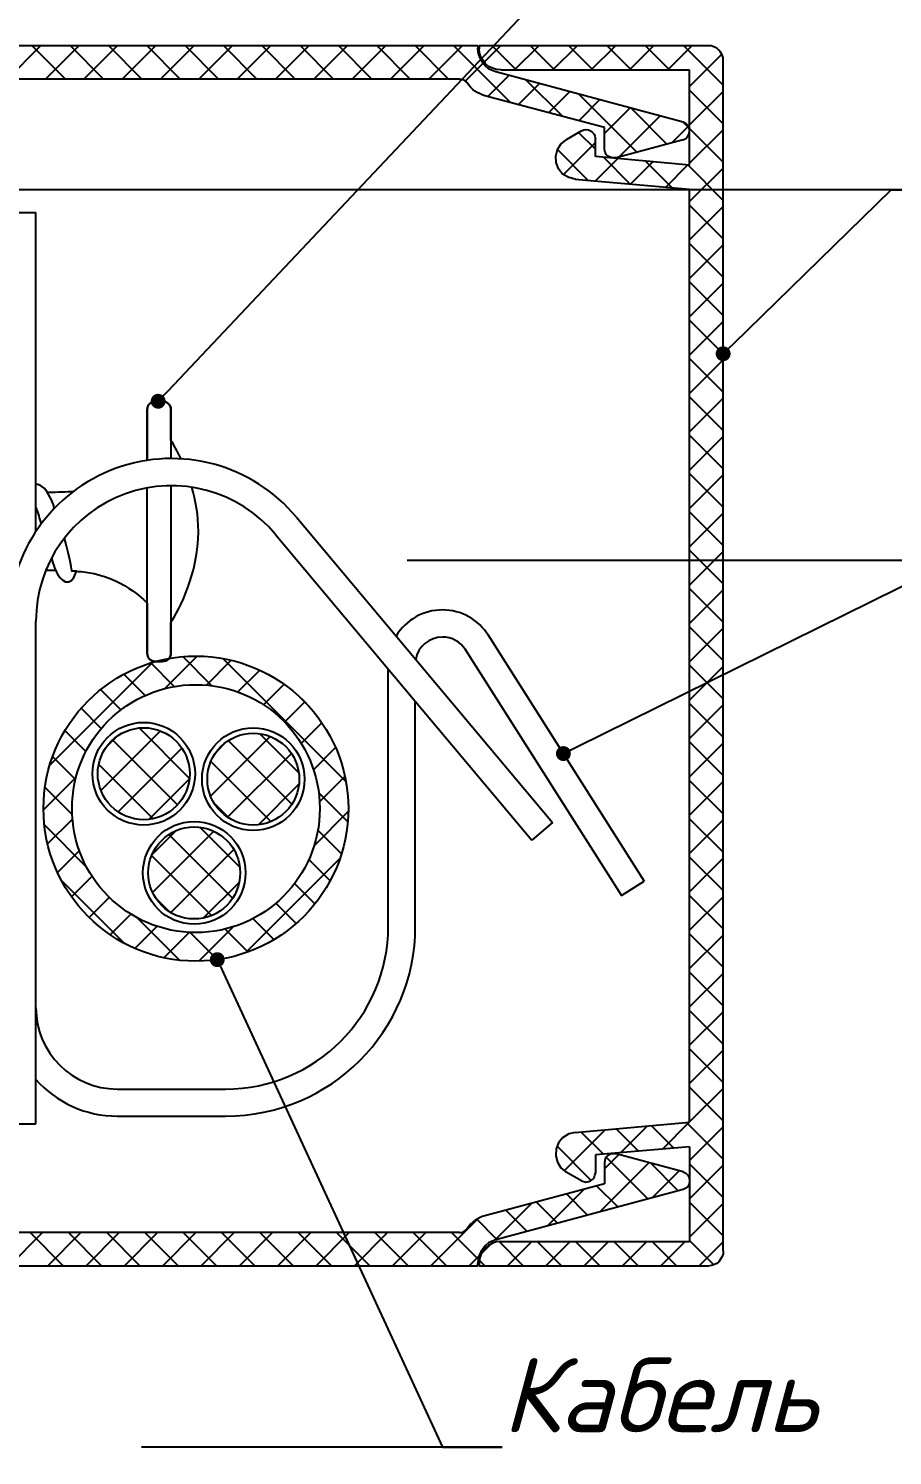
# Model space of a CAD drawing. Extents: x -152830 to 1281226, y -304852 to -2349.
# Drawn here: x 1092279 to 1095180, y -88639 to -83851 of the extents above; entities that cross this region are included whole.
import ezdxf
from ezdxf import colors
from ezdxf.entities.mleader import LeaderData, LeaderLine
from ezdxf.math import Vec2, Vec3

# ---------------------------------------------------------------- set-up
doc = ezdxf.new("R2010")
doc.units = 0
doc.header["$LTSCALE"] = 100
doc.styles.add('OlympDesign', font='isocpeui.ttf', dxfattribs={"height": 250})

# ---------------------------------------------------------------- blocks, each defined once
blk = doc.blocks.new('_Dot')
at = {"color": 0, "linetype": 'ByBlock', "lineweight": -2}
blk.add_line((-0.5, 0), (-1, 0), dxfattribs=at)
at = {"color": 0, "linetype": 'ByBlock', "const_width": 0.5}
blk.add_lwpolyline([(-0.25, 0, 1), (0.25, 0, 1)], format="xyb", close=True, dxfattribs=at)

msp = doc.modelspace()

# ---------------------------------------------------------------- linework, layer by layer
for p, q in [((1093788.247882, -83908.820328), (1092087.031713, -83908.820328)), ((1092208.135341, -84020.07916), (1092319.394173, -83908.820328)), ((1092402.886705, -84020.07916), (1092291.627874, -83908.820328)), ((1092336.828775, -84020.07916), (1092448.087607, -83908.820328)), ((1092531.58014, -84020.07916), (1092420.321308, -83908.820328)), ((1092465.522209, -84020.07916), (1092576.781041, -83908.820328)), ((1092660.273574, -84020.07916), (1092549.014742, -83908.820328)), ((1092594.215644, -84020.07916), (1092705.474475, -83908.820328)), ((1092788.967008, -84020.07916), (1092677.708176, -83908.820328)), ((1092722.909078, -84020.07916), (1092834.16791, -83908.820328)), ((1092917.660442, -84020.07916), (1092806.40161, -83908.820328)), ((1092851.602512, -84020.07916), (1092962.861344, -83908.820328)), ((1093046.353876, -84020.07916), (1092935.095045, -83908.820328)), ((1092980.295946, -84020.07916), (1093091.554778, -83908.820328)), ((1093175.047311, -84020.07916), (1093063.788479, -83908.820328)), ((1093108.98938, -84020.07916), (1093220.248212, -83908.820328)), ((1093303.740745, -84020.07916), (1093192.481913, -83908.820328)), ((1093237.682814, -84020.07916), (1093348.941646, -83908.820328)), ((1093432.434179, -84020.07916), (1093321.175347, -83908.820328)), ((1093366.376249, -84020.07916), (1093477.63508, -83908.820328)), ((1093561.127613, -84020.07916), (1093449.868781, -83908.820328)), ((1093495.069683, -84020.07916), (1093606.328515, -83908.820328)), ((1093689.821047, -84020.07916), (1093578.562215, -83908.820328)), ((1093623.763117, -84020.07916), (1093735.021949, -83908.820328)), ((1093897.898224, -84099.462902), (1093707.25565, -83908.820328)), ((1093788.247882, -83907.374504), (1093788.247882, -83916.045353)), ((1094561.276377, -83908.820328), (1093792.585355, -83908.820328)), ((1093792.585355, -83908.820328), (1093792.585355, -83918.932905)), ((1093809.446437, -83963.089274), (1093863.715383, -83908.820328)), ((1093916.861991, -83989.733235), (1093835.949084, -83908.820328)), ((1093911.49591, -83989.733235), (1093992.408817, -83908.820328)), ((1094045.555426, -83989.733235), (1093964.642518, -83908.820328)), ((1094040.189344, -83989.733235), (1094121.102251, -83908.820328)), ((1094174.24886, -83989.733235), (1094093.335952, -83908.820328)), ((1094168.882778, -83989.733235), (1094249.795685, -83908.820328)), ((1094302.942294, -83989.733235), (1094222.029386, -83908.820328)), ((1094297.576212, -83989.733235), (1094378.48912, -83908.820328)), ((1094431.635728, -83989.733235), (1094350.722821, -83908.820328)), ((1094426.269646, -83989.733235), (1094507.182554, -83908.820328)), ((1094611.85155, -84041.255623), (1094479.416255, -83908.820328)), ((1094499.146899, -84045.549417), (1094607.589799, -83937.106517)), ((1093746.08551, -84026.450201), (1093805.741738, -83966.793973)), ((1093864.831506, -83989.733235), (1094499.146899, -83989.733235)), ((1094499.146899, -84309.059681), (1094499.146899, -83989.733235)), ((1094611.85155, -87953.134566), (1094611.85155, -83959.391407)), ((1093726.118404, -84020.07916), (1092165.611365, -84020.07916)), ((1093821.976116, -84079.253029), (1093893.678341, -84007.550804)), ((1094477.471824, -84164.571468), (1093848.935632, -83995.516532)), ((1093923.614267, -84106.308312), (1093995.094315, -84034.828265)), ((1094073.2758, -84146.147044), (1093949.76496, -84022.636204)), ((1094213.053941, -84183.354895), (1093811.36878, -84076.42944)), ((1094025.252418, -84133.363595), (1094096.510288, -84062.105725)), ((1094321.598568, -84265.776377), (1094125.808009, -84069.985819)), ((1094126.89057, -84160.418878), (1094197.926262, -84089.383185)), ((1094611.85155, -84169.949057), (1094499.146899, -84057.244406)), ((1094499.146899, -84174.242851), (1094611.85155, -84061.5382)), ((1094213.053941, -84202.94894), (1094299.342236, -84116.660645)), ((1094422.99278, -84238.477155), (1094301.851058, -84117.335433)), ((1094213.053941, -84254.155225), (1094213.053941, -84183.354895)), ((1094263.195618, -84281.500698), (1094400.75821, -84143.938105)), ((1094439.304278, -84234.085472), (1094495.146473, -84178.243277)), ((1094497.890774, -84184.681715), (1094478.088937, -84164.879879)), ((1094136.474414, -84193.467472), (1094084.457512, -84223.809301)), ((1094182.712114, -84255.583358), (1094126.44592, -84199.317164)), ((1094182.712114, -84280.163676), (1094182.712114, -84220.921748)), ((1094477.471824, -84223.809301), (1094252.066617, -84284.497053)), ((1094611.85155, -84298.642491), (1094499.146899, -84185.93784)), ((1094499.146899, -84302.936286), (1094611.85155, -84190.231634)), ((1094159.00048, -84360.565158), (1094055.540718, -84257.105396)), ((1094075.254705, -84340.748176), (1094182.712114, -84233.290767)), ((1094499.146899, -84309.059681), (1094182.712114, -84280.163676)), ((1094182.131115, -84362.565201), (1094257.6862, -84287.010116)), ((1094299.874942, -84372.746186), (1094209.762614, -84282.633858)), ((1094300.582393, -84372.807357), (1094375.611043, -84297.778707)), ((1094440.749403, -84384.927213), (1094351.389003, -84295.566813)), ((1094419.033671, -84383.049514), (1094493.535887, -84308.547298)), ((1094611.85155, -84427.335926), (1094493.015392, -84308.499767)), ((1094499.146899, -84431.62972), (1094611.85155, -84318.925068)), ((1094114.799339, -84356.743207), (1094499.146899, -84389.976684)), ((1094499.146899, -87521.103464), (1094499.146899, -84389.976684)), ((1092213.129892, -84468.208889), (1092304.129892, -84468.208889)), ((1092304.129892, -85458.387189), (1092304.129892, -84468.208889)), ((1094611.85155, -84556.02936), (1094499.146899, -84443.324708)), ((1094499.146899, -84560.323154), (1094611.85155, -84447.618503)), ((1094611.85155, -84684.722794), (1094499.146899, -84572.018143)), ((1094499.146899, -84689.016588), (1094611.85155, -84576.311937)), ((1094611.85155, -84813.416228), (1094499.146899, -84700.711577)), ((1094499.146899, -84817.710022), (1094611.85155, -84705.005371)), ((1094611.85155, -84942.109662), (1094499.146899, -84829.405011)), ((1094499.146899, -84946.403456), (1094611.85155, -84833.698805)), ((1094611.85155, -85070.803096), (1094499.146899, -84958.098445)), ((1094499.146899, -85075.096891), (1094611.85155, -84962.392239)), ((1094611.85155, -85199.496531), (1094499.146899, -85086.791879)), ((1094499.146899, -85203.790325), (1094611.85155, -85091.085673)), ((1094611.85155, -85328.189965), (1094499.146899, -85215.485313)), ((1094499.146899, -85332.483759), (1094611.85155, -85219.779108)), ((1094611.85155, -85456.883399), (1094499.146899, -85344.178748)), ((1094499.146899, -85461.177193), (1094611.85155, -85348.472542)), ((1092304.129892, -85537.995808), (1092304.129892, -85458.387189)), ((1094611.85155, -85585.576833), (1094499.146899, -85472.872182)), ((1094499.146899, -85589.870627), (1094611.85155, -85477.165976)), ((1093178.635085, -85490.336721), (1093579.490896, -85968.058074)), ((1093108.925041, -85548.830393), (1093578.129892, -86108.006961)), ((1094611.85155, -85714.270267), (1094499.146899, -85601.565616)), ((1094499.146899, -85718.564062), (1094611.85155, -85605.85941)), ((1094611.85155, -85842.963702), (1094499.146899, -85730.25905)), ((1094499.146899, -85847.257496), (1094611.85155, -85734.552844)), ((1092304.129892, -87136.616676), (1092304.129892, -85839.808664)), ((1094611.85155, -85971.657136), (1094499.146899, -85858.952484)), ((1093821.452166, -85884.12883), (1094347.114319, -86711.623926)), ((1094499.146899, -85975.95093), (1094611.85155, -85863.246278)), ((1092735.841644, -86066.24154), (1092845.33366, -85956.749524)), ((1093744.640077, -85932.923328), (1094270.30223, -86760.418424)), ((1092350.716923, -86322.672827), (1092695.411611, -85977.978139)), ((1092768.805994, -86059.013092), (1092689.552139, -85979.759237)), ((1092894.540274, -86056.053938), (1092797.133471, -85958.647135)), ((1092876.638026, -86054.138592), (1092960.081567, -85970.695051)), ((1093345.130589, -86377.950819), (1092932.005976, -85964.826206)), ((1092982.242841, -86077.227212), (1093055.695504, -86003.774548)), ((1093487.129892, -86863.616676), (1093487.129892, -85999.557384)), ((1093579.490896, -85968.058074), (1094038.795411, -86515.435879)), ((1094611.85155, -86100.35057), (1094499.146899, -85987.645918)), ((1094499.146899, -86104.644364), (1094611.85155, -85991.939713)), ((1092670.460833, -86089.361366), (1092598.895092, -86017.795624)), ((1093068.213467, -86119.95002), (1093137.241838, -86050.921649)), ((1092589.755876, -86137.349843), (1092521.429708, -86069.023675)), ((1093219.563138, -86123.689934), (1093186.266862, -86090.393658)), ((1092523.722653, -86200.010054), (1092455.715443, -86132.002843)), ((1093138.912897, -86177.944024), (1093206.731693, -86110.125228)), ((1093578.129892, -86108.006961), (1093969.085367, -86573.929551)), ((1093578.129892, -86863.616676), (1093578.129892, -86108.006961)), ((1094611.85155, -86229.044004), (1094499.146899, -86116.339353)), ((1094499.146899, -86233.337798), (1094611.85155, -86120.633147)), ((1093195.359801, -86250.190554), (1093264.688666, -86180.861689)), ((1092472.096296, -86277.077132), (1092401.614866, -86206.595701)), ((1092522.558155, -86408.218463), (1092722.792396, -86207.984222)), ((1092541.113379, -86260.969805), (1092575.543738, -86226.539446)), ((1092779.681997, -86455.969398), (1092561.627118, -86237.914519)), ((1092819.608836, -86367.202803), (1092650.393713, -86197.98768)), ((1092890.527942, -86426.328979), (1093090.708883, -86226.148038)), ((1093163.458528, -86453.665626), (1092950.031177, -86240.238276)), ((1093186.857299, -86348.370963), (1093055.32584, -86216.839505)), ((1092579.92618, -86479.543873), (1092794.117806, -86265.352247)), ((1092909.249917, -86278.91357), (1092943.293473, -86244.870013)), ((1092947.888224, -86497.662131), (1093162.042034, -86283.508321)), ((1093236.271914, -86337.971875), (1093310.457315, -86263.786474)), ((1094611.85155, -86357.737438), (1094499.146899, -86245.032787)), ((1094499.146899, -86362.031232), (1094611.85155, -86249.326581)), ((1092437.05697, -86370.731239), (1092360.214796, -86293.889065)), ((1092697.601464, -86502.5823), (1092515.014216, -86319.995051)), ((1093093.242004, -86512.142536), (1092891.554267, -86310.454799)), ((1092329.488309, -86472.594876), (1092438.980324, -86363.10286)), ((1092683.290897, -86504.872589), (1092819.446522, -86368.716964)), ((1093051.254334, -86522.989455), (1093187.369359, -86386.874431)), ((1093256.715042, -86446.222181), (1093341.811035, -86361.126189)), ((1094611.85155, -86486.430872), (1094499.146899, -86373.726221)), ((1094499.146899, -86490.724667), (1094611.85155, -86378.020015)), ((1092425.839632, -86488.207335), (1092334.522021, -86396.889724)), ((1093351.309661, -86512.823325), (1093253.902857, -86415.416521)), ((1092953.938928, -86501.532895), (1092902.163908, -86449.757875)), ((1093238.124625, -86593.506033), (1093353.127151, -86478.503507)), ((1092475.495616, -86666.556753), (1092332.422676, -86523.483814)), ((1092343.433836, -86587.342783), (1092426.877377, -86503.899242)), ((1092989.017269, -86665.30467), (1092854.836671, -86531.124072)), ((1094038.795411, -86515.435879), (1093969.085367, -86573.929551)), ((1094611.85155, -86615.124307), (1094499.146899, -86502.419655)), ((1094499.146899, -86619.418101), (1094611.85155, -86506.713449)), ((1092694.084121, -86622.7728), (1092774.088238, -86542.768683)), ((1092695.766691, -86749.783664), (1092901.099102, -86544.451253)), ((1092964.602678, -86769.583513), (1092750.557827, -86555.538662)), ((1093330.197558, -86620.404656), (1093250.943703, -86541.150801)), ((1092376.513332, -86682.95672), (1092449.965996, -86609.504057)), ((1092893.859034, -86827.533303), (1092692.608037, -86626.282307)), ((1092756.951759, -86817.29203), (1092968.607468, -86605.636321)), ((1093007.586156, -86952.737936), (1093325.47672, -86634.847372)), ((1093292.161171, -86711.061704), (1093220.595429, -86639.495962)), ((1094611.85155, -86743.817741), (1094499.146899, -86631.113089)), ((1094499.146899, -86748.111535), (1094611.85155, -86635.406884)), ((1092600.558429, -86920.313001), (1092389.643794, -86709.398366)), ((1092423.660433, -86764.503054), (1092492.688804, -86695.474683)), ((1092867.312287, -86835.624936), (1092986.940374, -86715.996849)), ((1093240.933121, -86788.527087), (1093172.606953, -86720.200919)), ((1094270.30223, -86760.418424), (1094347.114319, -86711.623926)), ((1092482.864012, -86833.992909), (1092550.682809, -86766.174112)), ((1092751.606463, -86813.974166), (1092706.167174, -86768.534878)), ((1094611.85155, -86872.511175), (1094499.146899, -86759.806524)), ((1094499.146899, -86876.804969), (1094611.85155, -86764.100318)), ((1093177.953952, -86854.241353), (1093109.946741, -86786.234142)), ((1092553.600473, -86891.949882), (1092622.929338, -86822.621017)), ((1092636.525259, -86937.71853), (1092710.710659, -86863.53313)), ((1092786.472981, -86977.534119), (1092643.400042, -86834.46118)), ((1092851.242291, -86980.388367), (1092966.244817, -86865.38584)), ((1093103.361094, -86908.341929), (1093032.879664, -86837.860499)), ((1092733.864973, -86969.072251), (1092818.960966, -86883.976258)), ((1092913.067071, -86975.434775), (1092821.74946, -86884.117164)), ((1093016.06773, -86949.742), (1092939.225556, -86872.899825)), ((1094611.85155, -87001.204609), (1094499.146899, -86888.499958)), ((1094499.146899, -87005.498403), (1094611.85155, -86892.793752)), ((1094611.85155, -87129.898043), (1094499.146899, -87017.193392)), ((1094499.146899, -87134.191837), (1094611.85155, -87021.487186)), ((1092304.129892, -87526.078476), (1092304.129892, -87136.616676)), ((1094611.85155, -87258.591477), (1094499.146899, -87145.886826)), ((1094499.146899, -87262.885272), (1094611.85155, -87150.18062)), ((1094611.85155, -87387.284912), (1094499.146899, -87274.58026)), ((1094499.146899, -87391.578706), (1094611.85155, -87278.874054)), ((1092577.129892, -87409.616676), (1092941.129892, -87409.616676)), ((1094611.85155, -87515.978346), (1094499.146899, -87403.273694)), ((1094499.146899, -87520.27214), (1094611.85155, -87407.567489)), ((1092213.129892, -87526.078476), (1092304.129892, -87526.078476)), ((1092577.129892, -87500.616676), (1092941.129892, -87500.616676)), ((1094114.799339, -87555.782765), (1094499.146899, -87521.103464)), ((1094267.13365, -87623.591954), (1094356.77617, -87533.949435)), ((1094446.514946, -87608.02861), (1094371.139758, -87532.653422)), ((1094408.053462, -87611.365576), (1094498.233125, -87521.185913)), ((1094611.85155, -87644.67178), (1094489.182328, -87522.002558)), ((1094499.146899, -87648.965574), (1094611.85155, -87536.260923)), ((1094078.38124, -87683.650929), (1094215.319214, -87546.712956)), ((1094209.676478, -87628.57701), (1094135.054619, -87553.955151)), ((1094328.095712, -87618.30281), (1094253.097189, -87543.304287)), ((1094168.646408, -87716.240375), (1094054.347608, -87601.941575)), ((1094499.146899, -87603.462196), (1094182.712114, -87630.916472)), ((1094182.712114, -87630.916472), (1094182.712114, -87691.604225)), ((1094213.053941, -87677.671663), (1094261.580899, -87629.144706)), ((1094477.471824, -87687.270848), (1094252.066617, -87626.583095)), ((1094499.146899, -87603.462196), (1094499.146899, -87921.346913)), ((1094197.646949, -87821.772089), (1094362.97511, -87656.443928)), ((1094213.053941, -87656.924924), (1094213.053941, -87727.725254)), ((1094359.372787, -87778.273319), (1094219.347752, -87638.248284)), ((1094460.788761, -87750.995859), (1094367.438563, -87657.645661)), ((1094611.85155, -87773.365214), (1094499.146899, -87660.660563)), ((1094499.146899, -87777.659008), (1094611.85155, -87664.954357)), ((1094213.053941, -87727.725254), (1093811.36878, -87834.650709)), ((1094136.474414, -87717.612676), (1094084.457512, -87688.712576)), ((1094373.689998, -87774.422475), (1094464.369322, -87683.74315)), ((1094477.471824, -87746.50868), (1093848.935632, -87915.563616)), ((1094021.603901, -87869.121704), (1094144.843178, -87745.882427)), ((1094156.540839, -87832.82824), (1094085.414481, -87761.701882)), ((1094257.956813, -87805.55078), (1094187.052633, -87734.646599)), ((1093845.233848, -87916.798322), (1093969.465601, -87792.566569)), ((1093953.708891, -87887.38316), (1093882.138178, -87815.812447)), ((1094055.124865, -87860.1057), (1093983.77633, -87788.757165)), ((1094611.85155, -87902.058648), (1094499.146899, -87789.353997)), ((1094499.146899, -87906.352443), (1094611.85155, -87793.647791)), ((1093629.633091, -88003.705645), (1093788.898921, -87844.439815)), ((1093852.292917, -87914.660621), (1093784.410869, -87846.778572)), ((1093726.118404, -87891.000989), (1092165.611365, -87891.000989)), ((1092214.005315, -88003.705645), (1092326.709971, -87891.000989)), ((1092397.016731, -88003.705645), (1092284.312075, -87891.000989)), ((1092342.698749, -88003.705645), (1092455.403405, -87891.000989)), ((1092525.710165, -88003.705645), (1092413.00551, -87891.000989)), ((1092471.392184, -88003.705645), (1092584.09684, -87891.000989)), ((1092654.4036, -88003.705645), (1092541.698944, -87891.000989)), ((1092600.085618, -88003.705645), (1092712.790274, -87891.000989)), ((1092783.097034, -88003.705645), (1092670.392378, -87891.000989)), ((1092728.779052, -88003.705645), (1092841.483708, -87891.000989)), ((1092911.790468, -88003.705645), (1092799.085812, -87891.000989)), ((1092857.472486, -88003.705645), (1092970.177142, -87891.000989)), ((1093040.483902, -88003.705645), (1092927.779246, -87891.000989)), ((1092986.16592, -88003.705645), (1093098.870576, -87891.000989)), ((1093169.177336, -88003.705645), (1093056.47268, -87891.000989)), ((1093114.859354, -88003.705645), (1093227.56401, -87891.000989)), ((1093297.870771, -88003.705645), (1093185.166115, -87891.000989)), ((1093243.552789, -88003.705645), (1093356.257445, -87891.000989)), ((1093426.564205, -88003.705645), (1093313.859549, -87891.000989)), ((1093372.246223, -88003.705645), (1093484.950879, -87891.000989)), ((1093555.257639, -88003.705645), (1093442.552983, -87891.000989)), ((1093500.939657, -88003.705645), (1093613.644313, -87891.000989)), ((1093683.951073, -88003.705645), (1093571.246417, -87891.000989)), ((1093789.678235, -87980.739372), (1093699.939851, -87891.000989)), ((1094580.349316, -87999.249847), (1094499.146899, -87918.047431)), ((1093802.480849, -87959.551322), (1093831.81665, -87930.215521)), ((1093941.337941, -88003.705645), (1093859.51014, -87921.877843)), ((1093864.831506, -87921.346913), (1094499.146899, -87921.346913)), ((1093887.01996, -88003.705645), (1093969.378691, -87921.346913)), ((1094070.031376, -88003.705645), (1093987.672644, -87921.346913)), ((1094015.713394, -88003.705645), (1094098.072125, -87921.346913)), ((1094198.72481, -88003.705645), (1094116.366078, -87921.346913)), ((1094144.406828, -88003.705645), (1094226.76556, -87921.346913)), ((1094327.418244, -88003.705645), (1094245.059512, -87921.346913)), ((1094273.100262, -88003.705645), (1094355.458994, -87921.346913)), ((1094456.111678, -88003.705645), (1094373.752946, -87921.346913)), ((1094401.793696, -88003.705645), (1094484.152428, -87921.346913)), ((1094530.48713, -88003.705645), (1094611.85155, -87922.341225)), ((1093788.247882, -88003.705645), (1092087.031713, -88003.705645)), ((1093758.326525, -88003.705645), (1093792.051695, -87969.980475)), ((1093788.247882, -88003.705645), (1093788.247882, -87995.034796)), ((1093792.585355, -87993.588972), (1093792.585355, -88003.705645)), ((1094561.276377, -88003.705645), (1093792.585355, -88003.705645)), ((1093812.644507, -88003.705645), (1093793.487585, -87984.548723))]:
    msp.add_line(p, q)
for centre, radius in [((1092841.34779, -86468.609006), 511.875), ((1092841.34779, -86468.609006), 415.9701), ((1092666.12274, -86351.481768), 172.215225), ((1092666.085224, -86351.511291), 154.323436), ((1093034.038015, -86369.653331), 172.215225), ((1093034.038353, -86369.65845), 154.294482), ((1092835.870727, -86684.220993), 172.215225), ((1092835.728389, -86684.412951), 154.475263)]:
    msp.add_circle(centre, radius)
for centre, radius, start, end in [((1092759.129892, -85839.808664), 546, 39.755491103, 180), ((1092759.129892, -85839.808664), 455, 39.755491103, 180), ((1093669.129892, -85983.73769), 182, 90, 148.778862515), ((1093669.129892, -85983.73769), 182, 31.669026849, 90), ((1093669.129892, -85983.73769), 91, 90, 170.07822463), ((1093669.129892, -85983.73769), 91, 31.669026849, 90), ((1092941.129892, -86863.616676), 546, 270, 0), ((1092941.129892, -86863.616676), 637, 270, 0), ((1092577.129892, -87136.616676), 273, 180, 270), ((1092577.129892, -87136.616676), 364, 221.409622109, 270)]:
    msp.add_arc(centre, radius, start, end)
for points, knots in [([(1093848.935632, -83995.516532), (1093848.935632, -83995.516532), (1093835.931407, -83991.17906), (1093835.931407, -83991.17906), (1093824.373006, -83985.399859), (1093824.373006, -83985.399859), (1093814.256333, -83976.72901), (1093814.256333, -83976.72901), (1093805.58958, -83966.616432), (1093805.58958, -83966.616432), (1093798.364555, -83955.05803), (1093798.364555, -83955.05803), (1093792.585355, -83943.499629), (1093792.585355, -83943.499629), (1093789.693706, -83930.495403), (1093789.693706, -83930.495403), (1093788.247882, -83916.045353), (1093788.247882, -83916.045353)], [0, 0, 0, 0, 0.1111111111, 0.1111111111, 0.2222222222, 0.2222222222, 0.3333333333, 0.3333333333, 0.4444444444, 0.4444444444, 0.5555555556, 0.5555555556, 0.6666666667, 0.6666666667, 0.7777777778, 0.7777777778, 1, 1, 1, 1]), ([(1093864.831506, -83989.733235), (1093864.831506, -83989.733235), (1093850.381456, -83988.287411), (1093850.381456, -83988.287411), (1093837.377231, -83983.954035), (1093837.377231, -83983.954035), (1093824.373006, -83978.174834), (1093824.373006, -83978.174834), (1093814.256333, -83969.503985), (1093814.256333, -83969.503985), (1093805.58958, -83957.945583), (1093805.58958, -83957.945583), (1093798.364555, -83946.387181), (1093798.364555, -83946.387181), (1093794.027083, -83931.937131), (1093794.027083, -83931.937131), (1093792.585355, -83918.932905), (1093792.585355, -83918.932905)], [0, 0, 0, 0, 0.1111111111, 0.1111111111, 0.2222222222, 0.2222222222, 0.3333333333, 0.3333333333, 0.4444444444, 0.4444444444, 0.5555555556, 0.5555555556, 0.6666666667, 0.6666666667, 0.7777777778, 0.7777777778, 1, 1, 1, 1]), ([(1094611.85155, -83959.391407), (1094611.85155, -83959.391407), (1094611.85155, -83949.274734), (1094611.85155, -83949.274734), (1094608.959902, -83939.162156), (1094608.959902, -83939.162156), (1094603.180701, -83930.491307), (1094603.180701, -83930.491307), (1094597.401501, -83923.266282), (1094597.401501, -83923.266282), (1094590.176476, -83916.045353), (1094590.176476, -83916.045353), (1094580.063899, -83911.70788), (1094580.063899, -83911.70788), (1094571.39305, -83908.820328), (1094571.39305, -83908.820328), (1094561.276377, -83908.820328), (1094561.276377, -83908.820328)], [0, 0, 0, 0, 0.1111111111, 0.1111111111, 0.2222222222, 0.2222222222, 0.3333333333, 0.3333333333, 0.4444444444, 0.4444444444, 0.5555555556, 0.5555555556, 0.6666666667, 0.6666666667, 0.7777777778, 0.7777777778, 1, 1, 1, 1]), ([(1093726.118404, -84020.07916), (1093726.118404, -84020.07916), (1093730.45178, -84020.07916), (1093730.45178, -84020.07916), (1093734.789253, -84020.07916), (1093734.789253, -84020.07916), (1093737.676805, -84021.524984), (1093737.676805, -84021.524984), (1093740.568453, -84022.966712), (1093740.568453, -84022.966712), (1093744.90183, -84025.85836), (1093744.90183, -84025.85836), (1093747.793478, -84027.304185), (1093747.793478, -84027.304185), (1093749.235206, -84030.191737), (1093749.235206, -84030.191737), (1093752.126854, -84033.083385), (1093752.126854, -84033.083385)], [0, 0, 0, 0, 0.1111111111, 0.1111111111, 0.2222222222, 0.2222222222, 0.3333333333, 0.3333333333, 0.4444444444, 0.4444444444, 0.5555555556, 0.5555555556, 0.6666666667, 0.6666666667, 0.7777777778, 0.7777777778, 1, 1, 1, 1]), ([(1093811.36878, -84076.42944), (1093811.36878, -84076.42944), (1093802.697932, -84073.541887), (1093802.697932, -84073.541887), (1093794.027083, -84069.204415), (1093794.027083, -84069.204415), (1093785.36033, -84064.871038), (1093785.36033, -84064.871038), (1093778.135305, -84060.537661), (1093778.135305, -84060.537661), (1093770.91028, -84054.754365), (1093770.91028, -84054.754365), (1093763.685256, -84047.533435), (1093763.685256, -84047.533435), (1093757.906055, -84040.30841), (1093757.906055, -84040.30841), (1093752.126854, -84033.083385), (1093752.126854, -84033.083385)], [0, 0, 0, 0, 0.1111111111, 0.1111111111, 0.2222222222, 0.2222222222, 0.3333333333, 0.3333333333, 0.4444444444, 0.4444444444, 0.5555555556, 0.5555555556, 0.6666666667, 0.6666666667, 0.7777777778, 0.7777777778, 1, 1, 1, 1]), ([(1094477.471824, -84223.809301), (1094477.471824, -84223.809301), (1094486.142673, -84219.475924), (1094486.142673, -84219.475924), (1094493.367698, -84212.250899), (1094493.367698, -84212.250899), (1094497.701074, -84203.584146), (1094497.701074, -84203.584146), (1094499.146899, -84193.467472), (1094499.146899, -84193.467472), (1094497.701074, -84183.354895), (1094497.701074, -84183.354895), (1094493.367698, -84174.684046), (1094493.367698, -84174.684046), (1094486.142673, -84168.904845), (1094486.142673, -84168.904845), (1094477.471824, -84164.571468), (1094477.471824, -84164.571468)], [0, 0, 0, 0, 0.1111111111, 0.1111111111, 0.2222222222, 0.2222222222, 0.3333333333, 0.3333333333, 0.4444444444, 0.4444444444, 0.5555555556, 0.5555555556, 0.6666666667, 0.6666666667, 0.7777777778, 0.7777777778, 1, 1, 1, 1]), ([(1094114.799339, -84356.743207), (1094114.799339, -84356.743207), (1094093.124265, -84350.964007), (1094093.124265, -84350.964007), (1094072.899111, -84339.401509), (1094072.899111, -84339.401509), (1094058.449062, -84322.063907), (1094058.449062, -84322.063907), (1094051.224037, -84300.388831), (1094051.224037, -84300.388831), (1094049.778213, -84278.717852), (1094049.778213, -84278.717852), (1094055.557413, -84257.042777), (1094055.557413, -84257.042777), (1094067.115815, -84238.259351), (1094067.115815, -84238.259351), (1094084.457512, -84223.809301), (1094084.457512, -84223.809301)], [0, 0, 0, 0, 0.1111111111, 0.1111111111, 0.2222222222, 0.2222222222, 0.3333333333, 0.3333333333, 0.4444444444, 0.4444444444, 0.5555555556, 0.5555555556, 0.6666666667, 0.6666666667, 0.7777777778, 0.7777777778, 1, 1, 1, 1]), ([(1094136.474414, -84193.467472), (1094136.474414, -84193.467472), (1094143.699438, -84190.575824), (1094143.699438, -84190.575824), (1094150.924463, -84189.134096), (1094150.924463, -84189.134096), (1094159.591216, -84190.575824), (1094159.591216, -84190.575824), (1094166.816241, -84193.467472), (1094166.816241, -84193.467472), (1094172.595441, -84199.246673), (1094172.595441, -84199.246673), (1094178.374642, -84205.025874), (1094178.374642, -84205.025874), (1094181.26629, -84212.250899), (1094181.26629, -84212.250899), (1094182.712114, -84220.921748), (1094182.712114, -84220.921748)], [0, 0, 0, 0, 0.1111111111, 0.1111111111, 0.2222222222, 0.2222222222, 0.3333333333, 0.3333333333, 0.4444444444, 0.4444444444, 0.5555555556, 0.5555555556, 0.6666666667, 0.6666666667, 0.7777777778, 0.7777777778, 1, 1, 1, 1]), ([(1094252.066617, -84284.497053), (1094252.066617, -84284.497053), (1094244.841593, -84284.497053), (1094244.841593, -84284.497053), (1094237.616568, -84284.497053), (1094237.616568, -84284.497053), (1094230.391543, -84281.609501), (1094230.391543, -84281.609501), (1094224.612343, -84278.717852), (1094224.612343, -84278.717852), (1094220.278966, -84274.384476), (1094220.278966, -84274.384476), (1094215.94559, -84267.159451), (1094215.94559, -84267.159451), (1094214.499766, -84261.38025), (1094214.499766, -84261.38025), (1094213.053941, -84254.155225), (1094213.053941, -84254.155225)], [0, 0, 0, 0, 0.1111111111, 0.1111111111, 0.2222222222, 0.2222222222, 0.3333333333, 0.3333333333, 0.4444444444, 0.4444444444, 0.5555555556, 0.5555555556, 0.6666666667, 0.6666666667, 0.7777777778, 0.7777777778, 1, 1, 1, 1]), ([(1092791.546476, -85294.771816), (1092778.772152, -85267.679885), (1092766.38384, -85246.105673), (1092757.36563, -85231.544189), (1092757.36563, -85231.544189), (1092757.36563, -85129.373939), (1092757.36563, -85129.373939), (1092757.36563, -85113.986976), (1092744.886117, -85101.497226), (1092729.488917, -85101.497226), (1092729.488917, -85101.497226), (1092705.68673, -85101.497226), (1092705.68673, -85101.497226), (1092690.28953, -85101.497226), (1092677.810017, -85113.986976), (1092677.810017, -85129.373939), (1092677.810017, -85129.373939), (1092677.810017, -85296.931101), (1092677.810017, -85296.931101), (1092676.740751, -85298.033147), (1092675.589081, -85299.201603), (1092674.355597, -85300.430023)], [0.994108207007, 0.994108207007, 0.994108207007, 0.994108207007, 1, 1, 1, 1.009433962264, 1.009433962264, 1.009433962264, 1.018867924528, 1.018867924528, 1.018867924528, 1.028301886792, 1.028301886792, 1.028301886792, 1.037735849057, 1.037735849057, 1.037735849057, 1.047169811321, 1.047169811321, 1.047169811321, 1.047552170701, 1.047552170701, 1.047552170701, 1.047552170701]), ([(1092677.810017, -85299.898415), (1092677.810017, -85200.078363), (1092677.810017, -85129.373939), (1092677.810017, -85129.373939), (1092677.810017, -85113.986976), (1092690.28953, -85101.497226), (1092705.68673, -85101.497226), (1092705.68673, -85101.497226), (1092729.488917, -85101.497226), (1092729.488917, -85101.497226), (1092744.886117, -85101.497226), (1092757.36563, -85113.986976), (1092757.36563, -85129.373939), (1092757.36563, -85129.373939), (1092757.36563, -85197.216202), (1092757.36563, -85293.811514)], [0.41176631083, 0.41176631083, 0.41176631083, 0.41176631083, 0.44444444444, 0.44444444444, 0.44444444444, 0.55555555556, 0.55555555556, 0.55555555556, 0.66666666667, 0.66666666667, 0.66666666667, 0.77777777778, 0.77777777778, 0.77777777778, 0.84179754804, 0.84179754804, 0.84179754804, 0.84179754804]), ([(1092366.683985, -85460.200696), (1092365.397627, -85456.6932), (1092364.0834, -85453.143516), (1092362.740717, -85449.551751), (1092341.238249, -85391.982192), (1092321.096928, -85380.498483), (1092304.129892, -85380.528938)], [0.99383445987, 0.99383445987, 0.99383445987, 0.99383445987, 1, 1, 1, 1.11847716495, 1.11847716495, 1.11847716495, 1.11847716495]), ([(1092429.113316, -85404.831585), (1092407.937625, -85405.943972), (1092378.770945, -85407.05485), (1092343.094955, -85408.161539), (1092329.008023, -85385.978887), (1092315.816459, -85380.518545), (1092304.129892, -85380.530811)], [1.060003265479, 1.060003265479, 1.060003265479, 1.060003265479, 1.066037735849, 1.066037735849, 1.066037735849, 1.074773438169, 1.074773438169, 1.074773438169, 1.074773438169]), ([(1092337.875058, -85667.851213), (1092349.28856, -85668.196452), (1092360.066196, -85668.542867), (1092370.162905, -85668.890189), (1092385.805805, -85704.363126), (1092420.132142, -85733.969976), (1092440.422867, -85671.992151), (1092447.097717, -85672.391414), (1092452.69763, -85672.811151), (1092457.028092, -85673.230889), (1092574.882192, -85684.440951), (1092651.42798, -85752.049401), (1092677.810017, -85779.240201), (1092677.810017, -85779.240201), (1092677.810017, -85946.797364), (1092677.810017, -85946.797364), (1092677.810017, -85962.184326), (1092690.28953, -85974.674076), (1092705.68673, -85974.674076), (1092705.68673, -85974.674076), (1092729.488917, -85974.674076), (1092729.488917, -85974.674076), (1092744.886117, -85974.674076), (1092757.36563, -85962.184326), (1092757.36563, -85946.797364), (1092757.36563, -85946.797364), (1092757.36563, -85844.647589), (1092757.36563, -85844.647589), (1092786.245617, -85797.995301), (1092849.687405, -85679.455289), (1092849.687405, -85538.095889), (1092849.687405, -85484.574871), (1092840.594307, -85434.324551), (1092827.726092, -85390.009196)], [0.893418864748, 0.893418864748, 0.893418864748, 0.893418864748, 0.896226415094, 0.896226415094, 0.896226415094, 0.905660377358, 0.905660377358, 0.905660377358, 0.915094339623, 0.915094339623, 0.915094339623, 0.924528301887, 0.924528301887, 0.924528301887, 0.933962264151, 0.933962264151, 0.933962264151, 0.943396226415, 0.943396226415, 0.943396226415, 0.952830188679, 0.952830188679, 0.952830188679, 0.962264150943, 0.962264150943, 0.962264150943, 0.971698113208, 0.971698113208, 0.971698113208, 0.981132075472, 0.981132075472, 0.981132075472, 0.988275267887, 0.988275267887, 0.988275267887, 0.988275267887]), ([(1092757.36563, -85384.812084), (1092757.36563, -85624.63651), (1092757.36563, -85946.797364), (1092757.36563, -85946.797364), (1092757.36563, -85962.184326), (1092744.886117, -85974.674076), (1092729.488917, -85974.674076), (1092729.488917, -85974.674076), (1092705.68673, -85974.674076), (1092705.68673, -85974.674076), (1092690.28953, -85974.674076), (1092677.810017, -85962.184326), (1092677.810017, -85946.797364), (1092677.810017, -85946.797364), (1092677.810017, -85631.13863), (1092677.810017, -85392.134588)], [0.86049160885, 0.86049160885, 0.86049160885, 0.86049160885, 1, 1, 1, 1.11111111111, 1.11111111111, 1.11111111111, 1.22222222222, 1.22222222222, 1.22222222222, 1.33333333333, 1.33333333333, 1.33333333333, 1.4023800221, 1.4023800221, 1.4023800221, 1.4023800221]), ([(1092356.191146, -85628.466841), (1092359.504649, -85638.867183), (1092362.995149, -85649.439599), (1092366.733342, -85660.239501), (1092380.164942, -85698.998676), (1092418.50438, -85738.996589), (1092440.433105, -85671.951201), (1092440.433105, -85671.951201), (1092424.841392, -85671.644076), (1092424.841392, -85671.644076), (1092421.050684, -85633.797805), (1092399.841587, -85560.636829)], [0.48138524239, 0.48138524239, 0.48138524239, 0.48138524239, 0.5, 0.5, 0.5, 0.625, 0.625, 0.625, 0.75, 0.75, 0.92589457672, 0.92589457672, 0.92589457672, 0.92589457672]), ([(1094114.799339, -87555.782765), (1094114.799339, -87555.782765), (1094093.124265, -87560.116142), (1094093.124265, -87560.116142), (1094072.899111, -87573.120368), (1094072.899111, -87573.120368), (1094058.449062, -87590.45797), (1094058.449062, -87590.45797), (1094051.224037, -87610.687221), (1094051.224037, -87610.687221), (1094049.778213, -87633.80812), (1094049.778213, -87633.80812), (1094055.557413, -87655.4791), (1094055.557413, -87655.4791), (1094067.115815, -87674.266622), (1094067.115815, -87674.266622), (1094084.457512, -87688.712576), (1094084.457512, -87688.712576)], [0, 0, 0, 0, 0.1111111111, 0.1111111111, 0.2222222222, 0.2222222222, 0.3333333333, 0.3333333333, 0.4444444444, 0.4444444444, 0.5555555556, 0.5555555556, 0.6666666667, 0.6666666667, 0.7777777778, 0.7777777778, 1, 1, 1, 1]), ([(1094252.066617, -87626.583095), (1094252.066617, -87626.583095), (1094244.841593, -87626.583095), (1094244.841593, -87626.583095), (1094237.616568, -87626.583095), (1094237.616568, -87626.583095), (1094230.391543, -87629.470648), (1094230.391543, -87629.470648), (1094224.612343, -87632.362296), (1094224.612343, -87632.362296), (1094220.278966, -87636.695673), (1094220.278966, -87636.695673), (1094215.94559, -87643.920698), (1094215.94559, -87643.920698), (1094214.499766, -87649.699899), (1094214.499766, -87649.699899), (1094213.053941, -87656.924924), (1094213.053941, -87656.924924)], [0, 0, 0, 0, 0.1111111111, 0.1111111111, 0.2222222222, 0.2222222222, 0.3333333333, 0.3333333333, 0.4444444444, 0.4444444444, 0.5555555556, 0.5555555556, 0.6666666667, 0.6666666667, 0.7777777778, 0.7777777778, 1, 1, 1, 1]), ([(1094136.474414, -87717.612676), (1094136.474414, -87717.612676), (1094143.699438, -87720.500229), (1094143.699438, -87720.500229), (1094150.924463, -87721.946053), (1094150.924463, -87721.946053), (1094159.591216, -87720.500229), (1094159.591216, -87720.500229), (1094166.816241, -87717.612676), (1094166.816241, -87717.612676), (1094172.595441, -87713.2793), (1094172.595441, -87713.2793), (1094178.374642, -87707.496003), (1094178.374642, -87707.496003), (1094181.26629, -87698.82925), (1094181.26629, -87698.82925), (1094182.712114, -87691.604225), (1094182.712114, -87691.604225)], [0, 0, 0, 0, 0.1111111111, 0.1111111111, 0.2222222222, 0.2222222222, 0.3333333333, 0.3333333333, 0.4444444444, 0.4444444444, 0.5555555556, 0.5555555556, 0.6666666667, 0.6666666667, 0.7777777778, 0.7777777778, 1, 1, 1, 1]), ([(1094477.471824, -87687.270848), (1094477.471824, -87687.270848), (1094486.142673, -87691.604225), (1094486.142673, -87691.604225), (1094493.367698, -87698.82925), (1094493.367698, -87698.82925), (1094497.701074, -87707.496003), (1094497.701074, -87707.496003), (1094499.146899, -87717.612676), (1094499.146899, -87717.612676), (1094497.701074, -87727.725254), (1094497.701074, -87727.725254), (1094493.367698, -87736.396103), (1094493.367698, -87736.396103), (1094486.142673, -87742.175304), (1094486.142673, -87742.175304), (1094477.471824, -87746.50868), (1094477.471824, -87746.50868)], [0, 0, 0, 0, 0.1111111111, 0.1111111111, 0.2222222222, 0.2222222222, 0.3333333333, 0.3333333333, 0.4444444444, 0.4444444444, 0.5555555556, 0.5555555556, 0.6666666667, 0.6666666667, 0.7777777778, 0.7777777778, 1, 1, 1, 1]), ([(1093811.36878, -87834.650709), (1093811.36878, -87834.650709), (1093802.697932, -87837.538261), (1093802.697932, -87837.538261), (1093794.027083, -87841.875734), (1093794.027083, -87841.875734), (1093785.36033, -87846.209111), (1093785.36033, -87846.209111), (1093778.135305, -87850.542487), (1093778.135305, -87850.542487), (1093770.91028, -87856.325784), (1093770.91028, -87856.325784), (1093763.685256, -87863.546713), (1093763.685256, -87863.546713), (1093757.906055, -87870.771738), (1093757.906055, -87870.771738), (1093752.126854, -87877.996763), (1093752.126854, -87877.996763)], [0, 0, 0, 0, 0.1111111111, 0.1111111111, 0.2222222222, 0.2222222222, 0.3333333333, 0.3333333333, 0.4444444444, 0.4444444444, 0.5555555556, 0.5555555556, 0.6666666667, 0.6666666667, 0.7777777778, 0.7777777778, 1, 1, 1, 1]), ([(1093726.118404, -87891.000989), (1093726.118404, -87891.000989), (1093730.45178, -87891.000989), (1093730.45178, -87891.000989), (1093734.789253, -87891.000989), (1093734.789253, -87891.000989), (1093737.676805, -87889.555165), (1093737.676805, -87889.555165), (1093740.568453, -87888.113436), (1093740.568453, -87888.113436), (1093744.90183, -87885.221788), (1093744.90183, -87885.221788), (1093747.793478, -87883.775964), (1093747.793478, -87883.775964), (1093749.235206, -87880.888411), (1093749.235206, -87880.888411), (1093752.126854, -87877.996763), (1093752.126854, -87877.996763)], [0, 0, 0, 0, 0.1111111111, 0.1111111111, 0.2222222222, 0.2222222222, 0.3333333333, 0.3333333333, 0.4444444444, 0.4444444444, 0.5555555556, 0.5555555556, 0.6666666667, 0.6666666667, 0.7777777778, 0.7777777778, 1, 1, 1, 1]), ([(1093848.935632, -87915.563616), (1093848.935632, -87915.563616), (1093835.931407, -87919.901089), (1093835.931407, -87919.901089), (1093824.373006, -87925.68029), (1093824.373006, -87925.68029), (1093814.256333, -87934.351139), (1093814.256333, -87934.351139), (1093805.58958, -87944.463716), (1093805.58958, -87944.463716), (1093798.364555, -87956.022118), (1093798.364555, -87956.022118), (1093792.585355, -87967.58052), (1093792.585355, -87967.58052), (1093789.693706, -87980.584746), (1093789.693706, -87980.584746), (1093788.247882, -87995.034796), (1093788.247882, -87995.034796)], [0, 0, 0, 0, 0.1111111111, 0.1111111111, 0.2222222222, 0.2222222222, 0.3333333333, 0.3333333333, 0.4444444444, 0.4444444444, 0.5555555556, 0.5555555556, 0.6666666667, 0.6666666667, 0.7777777778, 0.7777777778, 1, 1, 1, 1]), ([(1093864.831506, -87921.346913), (1093864.831506, -87921.346913), (1093850.381456, -87922.788641), (1093850.381456, -87922.788641), (1093837.377231, -87927.126114), (1093837.377231, -87927.126114), (1093824.373006, -87934.351139), (1093824.373006, -87934.351139), (1093814.256333, -87943.017892), (1093814.256333, -87943.017892), (1093805.58958, -87954.576294), (1093805.58958, -87954.576294), (1093798.364555, -87966.138791), (1093798.364555, -87966.138791), (1093794.027083, -87979.143017), (1093794.027083, -87979.143017), (1093792.585355, -87993.588972), (1093792.585355, -87993.588972)], [0, 0, 0, 0, 0.1111111111, 0.1111111111, 0.2222222222, 0.2222222222, 0.3333333333, 0.3333333333, 0.4444444444, 0.4444444444, 0.5555555556, 0.5555555556, 0.6666666667, 0.6666666667, 0.7777777778, 0.7777777778, 1, 1, 1, 1]), ([(1094611.85155, -87953.134566), (1094611.85155, -87953.134566), (1094611.85155, -87963.247143), (1094611.85155, -87963.247143), (1094608.959902, -87971.917992), (1094608.959902, -87971.917992), (1094603.180701, -87980.584746), (1094603.180701, -87980.584746), (1094597.401501, -87989.255595), (1094597.401501, -87989.255595), (1094590.176476, -87995.034796), (1094590.176476, -87995.034796), (1094580.063899, -87999.372268), (1094580.063899, -87999.372268), (1094571.39305, -88002.259821), (1094571.39305, -88002.259821), (1094561.276377, -88003.705645), (1094561.276377, -88003.705645)], [0, 0, 0, 0, 0.1111111111, 0.1111111111, 0.2222222222, 0.2222222222, 0.3333333333, 0.3333333333, 0.4444444444, 0.4444444444, 0.5555555556, 0.5555555556, 0.6666666667, 0.6666666667, 0.7777777778, 0.7777777778, 1, 1, 1, 1])]:
    msp.add_open_spline(points, degree=3, knots=knots)
msp.add_open_spline([(1092304.129892, -85458.387189), (1092310.608153, -85476.924222), (1092316.353598, -85494.996363), (1092321.787163, -85512.933555)], degree=3)

# ---------------------------------------------------------------- leaders
ml = msp.add_multileader_mtext('Standard')
ml.set_content('Саморез\\PБолт', color=256, style='OlympDesign')
ml.set_leader_properties(color=256, linetype='ByLayer', lineweight=-1)
ml.set_arrow_properties(name='DOT')
ml.build(insert=Vec2(0, 0))
ml.multileader.update_dxf_attribs({"text_left_attachment_type": 6, "text_right_attachment_type": 6, "dogleg_length": 2, "arrow_head_size": 50})
ctx = ml.context
ctx.base_point, ctx.char_height, ctx.arrow_head_size, ctx.landing_gap_size, ctx.plane_origin = Vec3(1094672.227764, -83240.032215), 250, 50, 0, Vec3(1093148.544449, -80864.121507)
ctx.left_attachment, ctx.right_attachment = 6, 6
notes = []
notes.append((ctx, [(0, (1, 1, 0), (1094472.227764, -83240.032215), (1, 0), 200, [(0, [(1092714.543406, -85101.497226)], 0, [])])]))
ctx.mtext.insert, ctx.mtext.width, ctx.mtext.flow_direction = Vec3(1094672.227764, -82940.032215), 2488.58507939, 5
ml = msp.add_multileader_mtext('Standard')
ml.set_content('Неперфорированный\\Pлоток СПЗ', color=256, style='OlympDesign')
ml.set_leader_properties(color=256, linetype='ByLayer', lineweight=-1)
ml.set_arrow_properties(name='DOT')
ml.build(insert=Vec2(0, 0))
ml.multileader.update_dxf_attribs({"text_left_attachment_type": 6, "text_right_attachment_type": 6, "dogleg_length": 2, "arrow_head_size": 50})
ctx = ml.context
ctx.base_point, ctx.char_height, ctx.arrow_head_size, ctx.landing_gap_size, ctx.plane_origin = Vec3(1095375.544378, -84392.006994), 250, 50, 0, Vec3(1093851.861063, -82566.198954)
ctx.left_attachment, ctx.right_attachment = 6, 6
notes.append((ctx, [(0, (1, 1, 0), (1095175.544378, -84392.006994), (1, 0), 200, [(0, [(1094611.85155, -84942.109662)], 0, [])])]))
ctx.mtext.insert, ctx.mtext.width, ctx.mtext.flow_direction = Vec3(1095375.544378, -84092.006994), 3701.56875954, 5
ml = msp.add_multileader_mtext('Standard')
ml.set_content('Хомут FR ПР', color=256, style='OlympDesign')
ml.set_leader_properties(color=256, linetype='ByLayer', lineweight=-1)
ml.set_arrow_properties(name='DOT')
ml.build(insert=Vec2(0, 0))
ml.multileader.update_dxf_attribs({"text_left_attachment_type": 6, "text_right_attachment_type": 6, "dogleg_length": 2, "arrow_head_size": 50})
ctx = ml.context
ctx.base_point, ctx.char_height, ctx.arrow_head_size, ctx.landing_gap_size, ctx.plane_origin = Vec3(1095586.804895, -85636.189201), 250, 50, 0, Vec3(1093876.264897, -83067.14914)
ctx.left_attachment, ctx.right_attachment = 6, 6
notes.append((ctx, [(0, (1, 1, 0), (1095386.804895, -85636.189201), (1, 0), 200, [(0, [(1094075.390155, -86283.876918)], 0, [])])]))
ctx.mtext.insert, ctx.mtext.width, ctx.mtext.flow_direction = Vec3(1095586.804895, -85311.189201), 3701.56875954, 5
ml = msp.add_multileader_mtext('Standard')
ml.set_content('Кабель', color=256, style='OlympDesign')
ml.set_leader_properties(color=256, linetype='ByLayer', lineweight=-1)
ml.set_arrow_properties(name='DOT')
ml.build(insert=Vec2(0, 0))
ml.multileader.update_dxf_attribs({"text_left_attachment_type": 6, "text_right_attachment_type": 6, "dogleg_length": 2, "arrow_head_size": 50})
ctx = ml.context
ctx.base_point, ctx.char_height, ctx.arrow_head_size, ctx.landing_gap_size, ctx.plane_origin = Vec3(1093869.266187, -88611.284007), 250, 50, 0, Vec3(1092829.633921, -86356.525262)
ctx.left_attachment, ctx.right_attachment = 6, 6
notes.append((ctx, [(0, (1, 1, 0), (1093669.266187, -88611.284007), (1, 0), 200, [(0, [(1092913.067071, -86975.434775)], 0, [])])]))
ctx.mtext.insert, ctx.mtext.flow_direction = Vec3(1093869.266187, -88311.284007), 5
for ctx, leaders in notes:
    for number, flags, end, landing, length, lines in leaders:
        leader = LeaderData()
        leader.index, (leader.has_last_leader_line, leader.has_dogleg_vector, leader.attachment_direction) = number, flags
        leader.last_leader_point, leader.dogleg_vector, leader.dogleg_length = Vec3(end), Vec3(landing), length
        for number, points, colour, breaks in lines:
            line = LeaderLine()
            line.index, line.vertices, line.color, line.breaks = number, Vec3.list(points), colors.encode_raw_color(colour), breaks
            leader.lines.append(line)
        ctx.leaders.append(leader)

doc.saveas('drawing.dxf')
